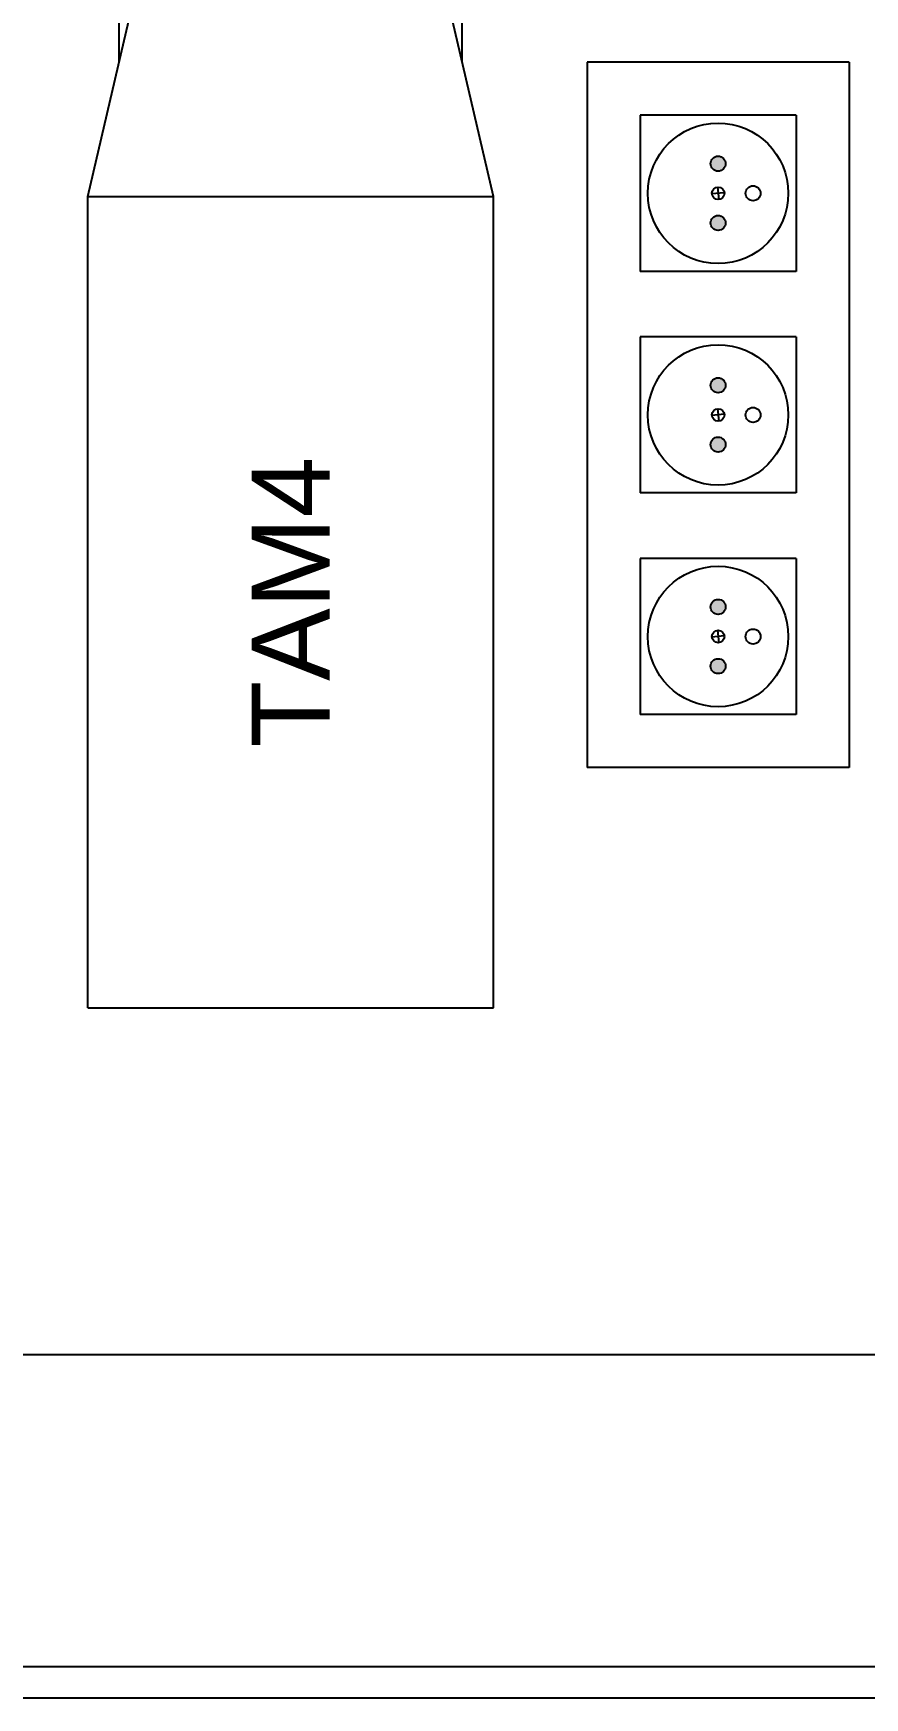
# Model space of a CAD drawing. Header units: millimetres. Extents: x 976 to 9349, y -1578 to 2211.
# Drawn here: x 2350.2 to 2376.8, y 1529.9 to 1583.2 of the extents above; entities that cross this region are included whole.
import ezdxf

# ---------------------------------------------------------------- set-up
doc = ezdxf.new("R2010")
doc.units = ezdxf.units.MM
for name, color, linetype in [('Elektryka - obudowy', 174, 'Continuous'), ('Meble', 42, 'Continuous'), ('Meble wnętrze', 52, 'Continuous'), ('Płytki', 254, 'Continuous'), ('Ściany', 7, 'Continuous')]:
    doc.layers.add(name, color=color, linetype=linetype)

# ---------------------------------------------------------------- blocks, each defined once
blk = doc.blocks.new('Z$W@#30836')
blk.add_line((0, 0), (252.2, 0))
blk = doc.blocks.new('Z$W@#22725')
for p, q in [((0, 10), (80, 10)), ((0, 0), (80, 0))]:
    blk.add_line(p, q)
blk = doc.blocks.new('Z$W@#26962')
for p, q in [((1, 38), (12, 38)), ((1, 34), (1, 38)), ((12, 34), (12, 38)), ((0, 26), (2.327, 36)), ((2.327, 36), (10.673, 36)), ((13, 26), (10.673, 36)), ((0, 34), (1.861, 34)), ((0, 32), (0, 34)), ((11.139, 34), (13, 34)), ((13, 32), (13, 34)), ((0, 32), (1.396, 32)), ((1, 30.298), (1, 32)), ((11.604, 32), (13, 32)), ((12, 30.298), (12, 32)), ((0, 0), (0, 26)), ((0, 26), (13, 26)), ((13, 0), (13, 26)), ((0, 0), (13, 0))]:
    blk.add_line(p, q)
at = {"insert": (6.5, 13), "char_height": 2.5, "width": 26, "attachment_point": 5, "rotation": 90}
blk.add_mtext('{\\fArial|b0|i0|c238|p0;TAM4}', dxfattribs=at)
blk = doc.blocks.new('Z$W@#29424')
h = blk.add_hatch(color=256)
h.paths.add_polyline_path([(1.54, 2.25, 1), (1.06, 2.25, 1)])
h.paths.add_polyline_path([(3.44, 2.25, 1), (2.96, 2.25, 1)])
for centre, radius in [((2.25, 2.25), 2.25), ((2.25, 3.37), 0.24), ((1.3, 2.25), 0.24), ((3.2, 2.25), 0.24)]:
    blk.add_circle(centre, radius)
blk = doc.blocks.new('Z$W@#22242')
for p, q in [((0, 8.4), (22.6, 8.4)), ((0, 8.4), (0, 0)), ((22.6, 8.4), (22.6, 0)), ((1.7, 6.7), (1.7, 1.7)), ((1.7, 6.7), (6.7, 6.7)), ((6.7, 6.7), (6.7, 1.7)), ((8.8, 6.7), (8.8, 1.7)), ((8.8, 6.7), (13.8, 6.7)), ((13.8, 6.7), (13.8, 1.7)), ((15.9, 6.7), (15.9, 1.7)), ((15.9, 6.7), (20.9, 6.7)), ((20.9, 6.7), (20.9, 1.7)), ((4.181, 4.399), (4.219, 4.001)), ((11.281, 4.399), (11.319, 4.001)), ((18.381, 4.399), (18.419, 4.001)), ((4.001, 4.181), (4.399, 4.219)), ((11.101, 4.181), (11.499, 4.219)), ((18.201, 4.181), (18.599, 4.219)), ((1.7, 1.7), (6.7, 1.7)), ((8.8, 1.7), (13.8, 1.7)), ((15.9, 1.7), (20.9, 1.7)), ((0, 0), (22.6, 0))]:
    blk.add_line(p, q)
for centre in [(4.2, 4.2), (11.3, 4.2), (18.4, 4.2)]:
    blk.add_circle(centre, 0.2)
for p in [(1.95, 1.95), (9.05, 1.95), (16.15, 1.95)]:
    blk.add_blockref('Z$W@#29424', p)

msp = doc.modelspace()

# ---------------------------------------------------------------- linework, layer by layer
at = {"layer": 'Płytki'}
msp.add_line((2280.319, 1530.908), (2609.319, 1530.908), dxfattribs=at)

# ---------------------------------------------------------------- block references
at = {"layer": 'Elektryka - obudowy', "rotation": -90.00000000000001}
msp.add_blockref('Z$W@#22242', (2367.919, 1582.308), dxfattribs=at)
at = {"layer": 'Meble'}
msp.add_blockref('Z$W@#22725', (2330.319, 1530.908), dxfattribs=at)
at = {"layer": 'Meble wnętrze'}
msp.add_blockref('Z$W@#26962', (2351.919, 1552.008), dxfattribs=at)
at = {"layer": 'Ściany'}
msp.add_blockref('Z$W@#30836', (2280.119, 1529.908), dxfattribs=at)

doc.saveas('drawing.dxf')
